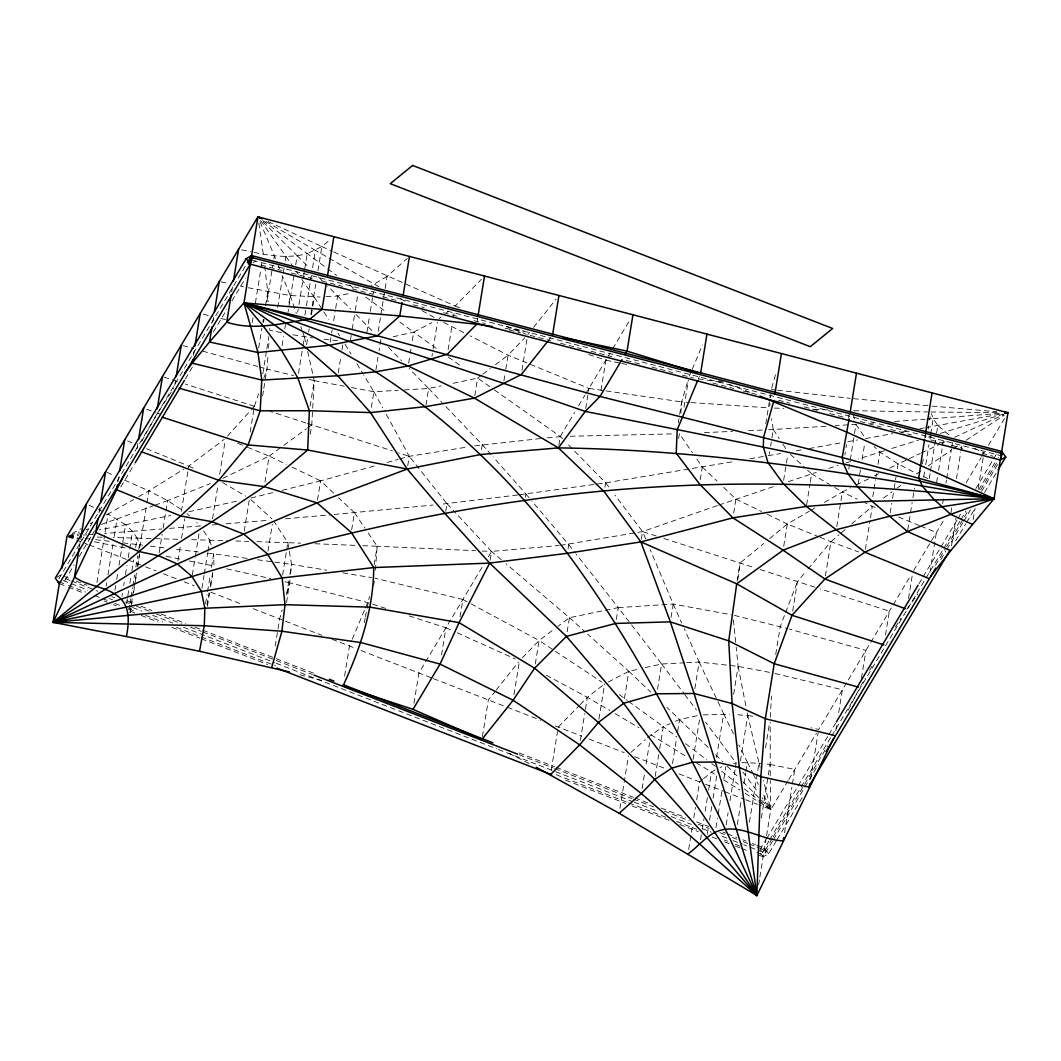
<?xml version="1.0" encoding="UTF-8"?>
<svg xmlns="http://www.w3.org/2000/svg" width="1061" height="1061" viewBox="0 0 1061 1061"><rect width="100%" height="100%" fill="white"/><g stroke="black" fill="none" stroke-linecap="round" stroke-linejoin="round"><path stroke-width="0.75" stroke-dasharray="5 3.75" d="M770.233 775.724L770.193 722.262M770.299 717.369L771.466 695.989M310.223 434.294L311.762 424.838L314.255 380.647L307.226 349.467M680.883 413.034L681.679 401.894L687.913 380.541M263.818 388.432L266.961 369.029L268.048 354.533M268.526 348.088L269.123 340.037M375.395 570.181L377.172 546.243L367.438 531.853M286.589 602.476L290.223 578.192M290.661 573.59L291.536 564.372L287.876 542.675L274.52 522.198M769.729 406.39L770.021 403.313M770.591 397.185L770.883 394.108M139.548 554.147L137.744 567.025M737.833 579.293L740.074 563.046L763.695 543.511M79.442 546.587L80.424 540.5M98.965 512.755L99.946 506.681M96.962 582.462L104.615 535.288M105.119 532.251L108.076 513.975L133.593 499.532M117.877 481.919L118.646 477.238M106.18 586.043L106.697 582.847M107.997 574.85L112.93 544.492M114.217 536.495L117.081 518.922L153.58 505.699M137.094 448.564L138.063 442.57M114.959 590.248L115.715 585.566M116.723 579.333L117.744 573.099M119.004 565.301L122.546 543.457M122.797 541.906L125.583 524.744L108.076 513.975L105.516 515.381M121.949 596.348L122.453 593.245M123.713 585.5L124.217 582.409M125.477 574.664L126.975 565.367M128.235 557.622L132.506 531.296L125.583 524.744L99.23 529.956M126.577 603.537L127.585 597.303M127.837 595.751L128.845 589.518M129.853 583.298L130.861 577.065M131.882 570.831L133.646 559.943M135.662 547.489L137.187 538.139L132.506 531.296L104.668 533.444M128.885 609.982L129.654 605.208M129.919 603.629L130.689 598.855M130.954 597.263L132.492 587.728M132.758 586.136L134.561 575.009M135.848 567.051L137.651 555.924M138.686 549.558L139.468 544.797L137.187 538.139L113.262 537.529M139.787 547.025L146.445 506.031M146.935 503.007L148.911 490.858L183.778 469.148M129.933 612.82L130.914 606.773M131.405 603.749L132.386 597.701M132.625 596.189L136.803 570.5M137.532 565.964L139.495 553.882M130.397 612.356L131.126 607.834M131.378 606.322L132.36 600.274M133.58 592.714L134.561 586.667M135.291 582.144L136.763 573.073M174.733 385.461L175.463 380.979M159.177 552.688L162.161 534.32M163.155 528.192L167.625 500.62L210.25 483.67M193.42 355.395L194.163 350.74M181.418 511.296L188.752 466.044L224.229 439.347M212.704 322.332L213.685 316.271M177.903 560.792L180.516 544.664M181.564 538.219L184.707 518.869M231.696 291.788L232.677 285.701M192.306 574.969L195.131 557.569M195.383 555.991L198.977 533.855M212.532 518.749L218.049 484.718M219.707 474.307L225.29 439.851M201.935 588.285L204.017 575.447M204.282 573.842L207.664 552.98M207.929 551.375L209.746 540.155L202.638 529.492M205.582 603.709L207.054 594.651M207.545 591.627L210.25 574.996M211.471 567.436L213.685 553.842L212.691 550.42M252.226 322.597L253.208 316.523M255.422 302.849L260.847 269.428M261.086 267.916L261.828 263.353M207.001 604.982L208.937 593.046M207.425 606.335L209.601 592.9M210.582 586.932L212.757 573.497M258.672 347.968L261.868 328.3M262.849 322.252L263.34 319.228M265.542 305.608L267.743 292L264.786 266.828M263.513 322.597L264.03 319.414M266.868 301.908L272.796 265.316M273.831 258.95L274.348 255.767L259.693 221.033M250.184 432.052L254.361 406.31L258.566 393.883M262.783 373.843L266.563 350.554M266.815 349.003L268.831 336.576M262.611 395.886L263.579 389.917M277.664 307.451L284.189 267.253M285.184 261.072L285.939 256.43L260.555 220.582M244.229 531.11L249.534 498.378L271.855 518.842M282.08 345.581L283.552 336.483M284.786 328.897L285.528 324.348M288.963 303.114L290.197 295.528L282.266 275.648M287.995 312.411L288.499 309.348M288.99 306.284L294.202 274.123M295.701 264.932L297.186 255.741L261.205 220.104M264.958 482.052L269.162 456.084L279.812 448.272M297.703 312.252L298.207 309.162M298.963 304.534L303.459 276.775M303.711 275.237L304.467 270.608M304.706 269.056L307.213 253.632L321.854 246.55L330.846 239.163M304.905 315.25L306.178 307.332M306.443 305.754L311.311 275.688M312.597 267.77L315.422 250.369L263.168 219.906M267.969 551.15L272.345 524.174M298.499 373.419L302.756 347.186M302.995 345.727L304.414 336.987L302.385 331.059M310.846 314.427L315.74 284.255M317.942 270.688L321.854 246.55L268.101 221.59M306.616 344.679L307.889 336.801M308.658 332.066L309.175 328.91M311.47 314.706L314.281 297.345L301.881 279.454M282.624 575.009L286.443 551.495M286.682 550.022L287.876 542.675L300.634 543.179M310.104 406.217L314.255 380.647L308.34 379.188M275.184 646.149L279.613 618.908L282.16 609.876M286.629 594.598L289.428 577.33M289.905 574.452L291.536 564.372L326.761 570.208M330.183 342.159L330.926 337.544M331.669 332.929L332.173 329.865M333.671 320.634L335.157 311.417M335.661 308.34L337.65 296.046L327.544 285.966M317.478 500.116L320.608 480.872L376.005 465.527M338.247 372.888L341.032 355.714M341.96 349.984L342.889 344.255M350.422 340.17L351.191 335.462M352.212 329.202L355.011 311.947M355.263 310.382L357.796 294.706M366.934 332.265L369.599 315.82M370.329 311.337L373.472 291.908M378.193 331.337L380.607 316.47M380.846 314.984L383.498 298.618M383.737 297.133L387.106 276.324L407.212 258.446M375.859 370.196L377.955 357.278M380.833 339.533L379.002 350.833M371.337 407.384L373.883 391.721L363.711 374.944M351.655 529.916L354.454 512.675L338.578 497.768M344.6 676.043L349.467 646.03L351.735 640.605M364.414 622.608L365.103 618.311M365.342 616.892L369.44 596.481M374.148 564.903L377.172 546.243L475.673 550.712M408.657 363.167L410.023 354.706M410.249 353.3L410.939 349.069M412.305 340.608L413.684 332.159L431.854 322.624M373.631 585.42L374.334 581.07M407.703 465.859L409.254 456.31L384.201 410.554M431.946 356.217L432.411 353.393M433.087 349.149L437.45 322.279M425.965 405.116L428.657 388.498L409.095 368.472M448.127 349.666L452.265 324.082M453.246 318.061L453.975 313.552M413.989 703.297L418.896 672.979L484.386 563.444M445.753 511.375L446.999 503.696L409.254 456.31L398.591 452.875M477.185 321.218L477.662 318.207M474.824 395.62L477.662 378.087L481.469 375.223M441.535 655.008L445.952 627.727L406.801 615.168M481.469 449.599L482.264 444.678L443.18 403.724M460.036 616.839L462.861 599.452L374.812 578.165M503.922 380.753L505.301 372.225M505.765 369.387L508.06 355.183L524.771 337.836M490.142 560.181L491.561 551.428L458.14 515.633M521.946 370.316L527.251 337.623M482.423 736.546L488.352 699.942L495.155 691.387M525.394 497.185L525.911 493.962L493.179 456.999M514.001 694.623L519.253 662.236M558.868 445.05L560.261 436.482L574.611 412.45M535.288 664.027L539.094 640.486L554.266 629.093M585.712 408.551L588.974 388.432L508.06 355.183L470.063 335.833M568.033 548.948L568.736 544.611L531.747 500.872M600.977 390.382L605.871 360.13L586.335 353.804M567.171 631.706L569.439 617.701L506.163 563.855M551.256 770.14L557.516 731.506M604.929 487.264L605.645 482.848L565.937 442.278M580.394 740.392L584.73 713.642M585.447 709.186L587.37 697.302L603.563 684.756M598.921 719.239L604.637 683.921M616.335 619.465L618.258 607.595L576.348 554.306M641.321 539.333L642.568 531.601L614.876 495.036M624.425 698.496L628.828 671.281L587.714 634.186M678.297 422.848L678.974 418.657M679.65 414.466L681.679 401.894L689.531 402.437M678.589 438.591L679.372 433.737L692.462 452.742M684.013 407.106L688.35 380.315M619.942 808.363L628.417 756.016M657.515 689.332L661.626 664L618.258 607.595L569.439 617.701L558.059 626.242M642.104 788.668L644.491 773.946M646.083 764.132L649.518 742.872M671.056 617.409L673.218 604.067L650.234 549.717M700.22 479.771L702.289 466.986L696.56 458.67M655.181 776.519L658.735 754.504M659.69 748.628L663.258 726.613L670.075 723.655M672.488 763.575L676.666 737.74M677.647 731.666L679.61 719.504L666.918 707.448M694.836 688.761L699.159 662.051L684.239 628.709M693.098 759.291L699.783 718.005M733.682 513.153L735.949 499.108L721.215 485.063M688.669 849.45L692.568 825.431M693.775 817.925L695.472 807.421M696.692 799.914L699.61 781.891L702.581 779.45M737.13 581.229L740.074 563.046M765.777 423.79L770.352 395.474M700.565 839.715L702.024 830.697M702.263 829.198L703.973 818.694M705.18 811.188L707.369 797.673M708.589 790.166L711.493 772.143L716.321 769.291M716.56 757.474L723.642 713.721L717.515 700.804M707.249 834.264L708.523 826.413M709.544 820.14L711.825 806.015M713.098 798.164L717.408 771.48M769.278 454.307L769.729 451.562M770.618 446.058L771.281 441.933M771.944 437.808L773.283 429.559L771.44 418.737M733.628 694.265L738.138 666.388L736.175 647.13M716.016 827.54L717.488 818.402M718.231 813.827L721.931 790.975M723.907 778.801L725.87 766.612M726.148 824.782L728.098 812.726M730.048 800.67L735.167 769.013M735.419 767.501L736.148 762.992L705.645 722.249M783.628 480.354L787.673 455.368M740.392 760.976L747.74 715.512L746.546 709.371M737.315 824.583L741.493 798.747M743.96 783.562L745.671 772.925M745.923 771.413L747.395 762.289L738.814 744.756M783.721 546.256L787.328 523.975L809.331 511.19M775.71 654.451L780.22 626.587L784.53 615.327M749.411 822.209L759 762.939L747.74 715.512L735.684 714.623M765.538 747.859L769.689 722.223M806.612 504.784L810.034 483.63M810.299 481.999L811.612 473.869L805.75 468.458M792.7 611.07L797.474 581.561L805.843 571.6M761.374 818.058L770.047 764.464L764.517 763.695M758.628 884.794L759.623 878.654M759.862 877.115L766.334 837.169M766.586 835.63L770.803 809.516L770.313 780.551M848.654 417.689L849.37 413.273M825.405 575.911L830.935 541.733L838.986 534.837M844.888 455.023L845.365 452.066M846.081 447.636L846.559 444.678M784.53 832.766L791.877 787.289M792.408 784.039L794.769 769.424L770.047 764.464M836.771 526.535L842.354 492.012L850.71 487.795M848.76 469.161L850.007 461.442M850.259 459.89L854.012 436.721M854.503 433.631L856.002 424.36L835.325 425.66M858.177 483.856L859.158 477.821M859.649 474.797L860.617 468.75M862.089 459.692L864.768 443.074M810.617 779.159L818.137 732.687M872.792 496.654L873.787 490.514M874.039 488.975L875.524 479.758M876.028 476.681L876.519 473.604M878.017 464.386L879.993 452.092L873.959 446.442M835.776 730.658L836.824 724.119M838.681 712.674L842.381 689.783L774.318 673.337M865.378 549.359L870.02 520.633M870.484 517.755L872.341 506.269L864.848 502.702M861.439 678.244L865.948 650.38L789.411 629.133M890.166 513.007L891.757 503.193M892.553 498.285L893.614 491.734M894.144 488.471L895.988 477.012M897.314 468.829L898.11 463.922L907.765 459.36M885.511 635.075L889.37 611.189L820.445 588.961M907.725 529.93L912.142 502.622M912.924 497.795L914.476 488.153M924.781 437.994L925.272 434.997M925.245 437.503L925.736 434.493M922.486 463.949L923.242 459.214M928.083 429.307L928.587 426.164M929.608 419.864L930.126 416.721M923.746 476.893L924.993 469.227M925.736 464.625L928.959 444.705M929.953 438.564L930.444 435.501M930.696 433.962L933.176 418.631L931.452 413.657M908.521 598.391L912.553 573.537M929.237 478.71L930.232 472.622M930.47 471.111L935.63 439.174M936.624 433.087L937.844 425.488L933.176 418.631L926.744 419.108M936.598 482.53L937.592 476.402M938.587 470.288L942.049 448.869M942.539 445.806L943.534 439.692M929.86 572.754L936.359 532.542L921.81 526.574M942.645 503.604L943.401 498.909M945.935 483.259L946.439 480.129M946.691 478.564L951.505 448.83M951.757 447.265L952.513 442.57M950.961 512.742L952.274 504.612M956.478 478.591L960.682 452.57M960.948 450.952L961.743 446.071M951.518 545.831L955.934 518.524M973.202 519.492L975.046 508.113M978.189 488.604L983.189 457.715M210.383 585.181L212.77 572.423M385.727 608.391L367.663 602.595L289.786 582.807L286.39 594.836M771.732 388.021L775.949 373.048M263.818 378.353L266.961 369.029L293.565 375.567M785.617 612.515L797.474 581.561M689.371 376.138L691.639 370.727M692.21 369.374L702.409 344.997M698.284 379.069L699.424 376.363M352.305 639.239L364.812 609.385M365.382 608.019L367.663 602.595M58.912 578.762L246.563 264.096M776.267 840.975L768.615 853.773L763.151 856.824L761.519 854.423L768.787 841.121M756.825 845.232L764.543 848.23L766.175 850.63L763.151 856.824L756.97 854.437M848.15 710.22L859.927 687.541M141.683 441.363L156.192 415.262L173.739 388.127M860.683 686.202L865.179 678.218M869.675 670.22L871.917 666.228M64.801 580.592L74.124 564.982M79.217 556.455L94.495 530.898M120.808 486.88L134.376 464.161M185.29 378.963L192.93 366.191M213.301 332.106L226.882 309.388M231.974 300.873L245.542 278.154M488.365 556.773L491.561 551.428L559.094 545.46M578.603 405.779L584.982 395.103M585.778 393.764L610.102 353.061M612.635 348.817L629.558 320.502M788.031 780.697L770.803 809.516L758.947 804.914M788.787 779.45L816.413 733.217M846.598 682.753L818.654 729.477L811.081 727.846M848.283 679.929L911.12 574.783M913.64 570.579L943.985 519.771M966.067 482.821L980.987 457.835M981.743 456.588L985.47 450.328M988.467 445.315L1004.953 417.729M759.928 849.861L765.883 839.901M766.732 838.482L827.925 736.082M828.774 734.663L835.577 723.284M918.879 583.895L922.274 578.205M923.123 576.786L940.126 548.338M940.974 546.919L957.128 519.903M957.977 518.471L961.372 512.781M975.828 488.604L992.831 460.156M993.68 458.737L996.226 454.466L998.666 457.795M769.636 839.689L800.246 788.495M801.095 787.076L830.843 737.289M831.691 735.87L925.192 579.425M926.041 577.993L943.043 549.558M943.892 548.126L960.046 521.11M960.895 519.691L965.987 511.15M978.746 489.824L995.735 461.376M772.368 838.309L763.867 852.527L743.801 844.742M773.217 836.89L827.62 745.856M935.563 565.234L945.762 548.166M946.611 546.747L963.613 518.298M964.462 516.879L967.857 511.19M980.603 489.85L997.605 461.402M772.501 841.187L763.151 856.824L759.888 852.394M773.35 839.768L818.402 764.384M940.802 559.571L945.895 551.044M946.744 549.625L962.897 522.596M963.746 521.176L970.55 509.797M981.597 491.309L997.751 464.28M777.116 839.556L802.607 796.877M955.616 540.871L965.815 523.802M966.664 522.383L975.165 508.166M984.515 492.516L996.412 472.609M895.338 627.091L901.054 618.178M906.77 609.266L917.845 593.881M527.715 334.785L529.664 332.332M533.564 327.411L556.017 299.202M548.59 340.236L550.54 337.783M496.137 690.154L518.511 662.051M807.925 569.12L830.935 541.733L858.707 551.999M227.598 436.071L250.237 410.886M251.271 409.745L254.361 406.31L257.226 407.238M522.423 657.78L539.094 640.486L554.121 650.433M333.711 251.961L455.196 306.019L481.362 279.282M558.232 727.05L579.041 705.804M580.088 704.743L587.37 697.302L609.85 710.538M630.897 752.408L645.3 739.61M647.515 737.647L663.258 726.613L676.918 737.05M841.28 532.874L845.882 528.935M851.638 524.001L872.341 506.269L875.259 507.463M769.61 538.63L787.328 523.975L818.668 536.747M703.576 778.641L711.493 772.143L716.891 775.538M438.989 318.605L441.151 316.934M446.548 312.73L448.71 311.059M482.728 374.268L490.328 368.538M495.394 364.732L508.06 355.183M283.804 445.341L306.43 428.75M307.77 427.769L311.762 424.838M883.468 498.126L892.115 491.8M897.049 488.179L900.762 485.461M920.603 471.124L916.81 473.697L898.11 463.922L879.993 452.092L858.243 459.015M928.176 465.978L950.895 450.54M953.428 448.83L959.741 444.532M966.067 440.315L1004.144 415.222M387.106 276.324L370.594 286.218M810.71 510.394L814.835 507.994M824.463 502.397L842.354 492.012L857.341 499.134M138.699 496.641L148.911 490.858L167.625 500.62L183.487 510.951M252.995 262.651L255.728 261.112M56.631 577.343L60.729 575.049M760.445 850.524L764.543 848.23L768.615 853.773M72.148 533.55L81.127 528.657M90.105 523.763L92.678 522.37M608.271 682.024L628.828 671.281L639.756 668.854M856.293 484.983L868.84 478.67M874.41 475.858L878.588 473.75M889.741 468.126L898.11 463.922M222.969 478.272L269.162 456.084L286.311 464.347M909.144 458.71L920.179 453.498M921.558 452.848L939.476 444.387M942.234 443.074L944.993 441.774M954.635 437.238L1003.852 414.599M675.525 721.281L679.61 719.504L698.96 715.339M719.968 767.527L722.024 766.718M154.986 505.195L167.625 500.62M70.132 535.248L79.522 531.985M85.782 529.81L88.912 528.723M101.432 524.359L117.081 518.922M717.276 505.606L642.568 531.601L560.699 545.314M718.827 505.063L776.692 485.514M788.336 481.628L816.28 472.384M828.707 468.418L838.031 465.447M845.803 462.981L850.471 461.495M879.993 452.092L884.41 450.726M891.77 448.445L918.269 440.235M928.574 437.052L931.518 436.137M940.351 433.405L1003.215 414.161M387.093 462.45L398.167 459.386M399.758 458.949L409.254 456.31L468.577 446.853M251.019 498.007L274.706 492.171M282.107 490.354L320.608 480.872L334.348 493.789M393.154 336.761L413.684 332.159L439.015 350.342M645.221 667.634L661.626 664L685.074 662.78M188.938 511.72L239.972 500.474M325.966 296.695L337.65 296.046L351.854 292.969M404.321 389.931L428.657 388.498L440.912 385.899M453.166 383.3L477.662 378.087L493.153 389.029M254.043 252.372C271.43 256.139 289.786 258.407 307.213 253.632L326.377 267.863M733.642 763.509L736.148 762.992M125.583 524.744L170.715 515.5M68.474 536.057L81.657 533.444M925.789 427.663L1001.571 413.87M865.511 438.538L892.633 433.644M901.678 432.013L907.712 430.925M919.768 428.75L924.29 427.928M796.227 450.819L802.673 449.678M809.119 448.538L842.951 442.543M847.779 441.681L857.447 439.97M519.333 494.771L605.645 482.848L734.491 461.455M749.835 458.829L763.628 456.455M768.23 455.66L780.498 453.564M474.665 445.885L540.765 438.525M517.688 494.97L440.832 504.293M547.264 437.848L563.563 436.403M334.096 514.492L433.113 505.036M285.555 518.802L330.966 514.771M212.386 524.943L216.935 524.558M226.033 523.816L268.486 520.288M933.176 418.631L1000.165 413.326M132.506 531.296L161.763 528.988M169.468 528.378L200.264 525.951L196.63 522.569M68.647 536.216L78.474 535.46M83.381 535.076L86.657 534.824M88.302 534.704L93.209 534.32M870.471 423.286L873.694 423.047M894.582 421.496L925.139 419.228M768.588 429.771L827.368 426.164M618.258 607.595L673.218 604.067L731.414 614.757M741.772 762.634L761.758 763.323M351.523 387.57L373.883 391.721L398.233 390.289M703.178 714.889L729.663 714.172M248.075 287.73L290.197 295.528L320.13 297.027M686.639 662.701L699.159 662.051L738.138 666.388L769.848 672.409M762.328 430.05L746.679 430.753M704.424 432.623L732.594 431.376M570.181 436.257L674.411 433.856M930.882 412L999.926 412.636M853.694 410.726L927.593 411.947M68.607 536.375L76.578 536.587M97.307 537.118L102.095 537.237M137.187 538.139L153.673 538.603M155.33 538.643L180.065 539.333M191.603 539.651L227.651 540.725M235.794 540.991L248.804 541.415M256.948 541.667L287.876 542.675M774.344 408.074L783.854 408.405M813.986 409.413L828.27 409.891M314.984 543.749L354.851 545.354M362.822 545.672L377.172 546.243M482.026 551.004L491.561 551.428L501.296 559.717M691.109 402.543L769.583 407.915M931.969 406.084L996.637 411.721M853.389 398.671L928.72 405.793M771.307 389.52L775.949 390.037M777.501 390.209L850.206 398.339M292.889 334.785L312.531 337.902M323.884 339.188L338.486 340.846M68.514 536.521L77.572 537.569M85.119 538.457L89.654 538.988M95.689 539.691L110.782 541.442M122.864 542.861L142.559 545.168M150.291 546.11L165.755 547.993M176.577 549.319L198.221 551.959M207.492 553.086L247.744 558.444M257.478 559.757L291.536 564.372M505.116 328.393L524.068 331.165M698.324 378.883L722.13 382.345M588.974 388.432L604.425 390.673M605.964 390.899L681.679 401.894M747.74 715.512L756.161 716.825M342.783 572.86L371.602 577.635M314.255 380.647L344.069 386.177M281.364 332.57L269.839 330.369L269.666 327.173M68.527 536.641L85.251 539.969M94.376 541.786L126.299 548.139M241.683 249.865L250.953 251.749M166.192 556.229L181.603 559.399M189.309 560.977L213.964 566.043L213.685 553.842M605.871 360.13L620.234 363.141M621.826 363.472L626.613 364.48M220.834 281.815L228.407 283.459M240.515 286.085L243.539 286.749M226.603 568.829L270.834 578.616M285.051 581.76L289.786 582.807M203.38 314.242L212.876 316.549M220.781 318.472L225.529 319.613M734.384 615.393L787.872 628.709M252.571 260.29L1001 455.713M260.86 265.011L281.695 270.462M291.311 272.969L312.146 278.406M321.762 280.913L342.597 286.364M352.212 288.871L373.034 294.308M382.663 296.828L398.684 301.006M413.1 304.772L424.32 307.703M443.551 312.73L459.585 316.907M474.002 320.674L485.222 323.605M509.267 329.878L520.487 332.809M530.102 335.316L550.938 340.767M560.553 343.273L581.388 348.711M591.004 351.218L611.839 356.668M626.255 360.435L642.276 364.613M651.905 367.119L672.727 372.57M682.342 375.077L693.562 378.008M712.793 383.021L733.628 388.472M743.244 390.978L759.278 395.169M778.509 400.183L789.729 403.114M804.145 406.88L820.18 411.071M829.795 413.578L845.816 417.755M860.246 421.522L881.081 426.973M890.696 429.48L911.532 434.917M930.762 439.944L941.969 442.875M951.598 445.381L962.804 448.312M982.035 453.326L993.255 456.257M299.945 674.743L323.685 680.99M182.797 345.594L193.513 348.578M202.691 351.138L257.783 366.469M259.322 366.894L266.961 369.029M254.361 406.31L185.436 384.069M306.019 422.994L270.144 411.403M307.451 423.458L392.49 450.912M656.282 536.017L642.568 531.601L645.764 539.147M663.894 538.484L754.424 567.675M760.167 569.518L817.381 587.98M163.991 377.146L177.784 381.589M146.577 409.201L155.357 412.437M156.816 412.981L159.734 414.055M718.841 380.567L723.416 382.292M729.517 384.586L735.605 386.894M737.13 387.464L750.843 392.65M68.488 536.919L80.357 541.521M84.814 543.259L87.784 544.412M89.27 544.983L126.365 559.399M127.85 559.969L144.15 566.295M145.636 566.879L155.98 570.884M163.367 573.762L178.142 579.505M184.057 581.799L194.402 585.818M210.648 592.118L242.929 604.664M253.194 608.656L283.977 620.605M285.436 621.162L321.815 635.3M332 639.252L355.249 648.271M361.032 650.526L431.92 678.032M433.365 678.602L505.818 706.719M507.277 707.276L540.765 720.273M555.327 725.923L581.72 736.162M589.054 739L624.279 752.673M634.597 756.665L667.104 769.278M678.921 773.867L699.61 781.891M705.538 784.198L723.337 791.095M724.822 791.678L744.106 799.158M745.591 799.729L757.461 804.331M63.806 576.242L69.986 578.643M76.167 581.043L86.962 585.234M127.095 600.805L133.262 603.205M140.98 606.202L151.789 610.393M161.047 613.987L185.741 623.576M195.012 627.17L201.179 629.571M202.717 630.168L315.396 673.894M519.134 752.978L554.638 766.758M556.176 767.355L633.351 797.302M634.889 797.912L648.788 803.296M661.136 808.084L685.83 817.673M696.626 821.864L708.973 826.665M722.873 832.049L725.949 833.256M727.501 833.853L736.758 837.447M742.939 839.835L746.016 841.041M752.196 843.442L755.286 844.636M65.437 578.656L70.066 580.447M71.617 581.057L97.851 591.229M111.75 596.627L114.827 597.82M125.636 602.025L128.726 603.218M136.445 606.216L150.33 611.6M156.511 614.001L181.206 623.589M190.463 627.184L201.258 631.375M202.81 631.971L312.398 674.504M519.214 754.782L553.179 767.965M554.717 768.562L631.892 798.509M633.43 799.119L653.496 806.904M664.305 811.095L689 820.683M698.257 824.278L709.066 828.469M719.862 832.66L726.042 835.06M732.209 837.461L736.851 839.251M743.018 841.652L747.647 843.442M749.199 844.039L755.366 846.439M756.904 847.036L766.175 850.63M63.13 580.553L87.824 590.141M109.442 598.523L112.519 599.73M132.585 607.515L141.856 611.109M152.651 615.3L172.718 623.086M183.526 627.276L274.587 662.634M276.139 663.231L496.853 748.894M498.391 749.49L632.674 801.612M634.213 802.209L657.369 811.201M671.255 816.585L691.321 824.37M702.13 828.575L711.387 832.169M722.196 836.36L726.825 838.15M732.992 840.551L742.262 844.145M59.244 581.839L66.962 584.836M68.514 585.447L85.49 592.025M94.747 595.619L100.914 598.019M102.466 598.616L108.633 601.017M114.813 603.417L120.981 605.804M128.699 608.802L134.88 611.202M145.675 615.393L162.665 621.985M176.55 627.369L199.707 636.361M201.245 636.958L275.329 665.711M556.243 774.742L627.237 802.302M628.788 802.898L665.831 817.275M676.626 821.479L696.692 829.264M724.477 840.047L727.567 841.24M735.286 844.238L739.915 846.041M756.891 852.633L761.519 854.423M59.336 583.656L67.055 586.653M68.594 587.25L84.031 593.232M104.097 601.03L107.174 602.224M113.355 604.624L116.445 605.818M130.331 611.216L134.959 613.006M141.14 615.407L158.116 621.998M172.001 627.383L199.786 638.165M201.325 638.762L267.704 664.531M565.593 780.153L625.778 803.509M631.958 805.909L669 820.286M679.796 824.477L698.324 831.665M712.21 837.063L716.851 838.853M724.557 841.85L729.199 843.654M735.366 846.041L739.994 847.845M741.546 848.442L747.713 850.842M455.196 306.019L459.731 307.823M506.561 326.39L526.203 334.175M820.034 537.304L830.935 541.733M237.81 443.339L244.627 446.111M247.346 447.225L269.162 456.084M898.534 517.025L920.351 525.977M127.625 440.991L132.002 442.782M146.551 448.75L187.306 465.447M106.962 472.357L113.726 475.341M124.548 480.116L148.911 490.858M923.574 476.681L927.632 478.484M445.952 627.727L451.615 630.274M457.264 632.82L515.235 658.921M321.854 246.55L332.226 251.285M974.475 448.458L983.971 452.835M89.071 505.235L94.495 507.728M98.567 509.612L102.652 511.482M188.752 466.044L196.258 469.612M292.027 467.105L320.608 480.872M735.949 499.108L761.639 511.548M767.342 514.306L787.328 523.975M443.75 322.425L464.214 332.849M509.108 753.31L531.972 765.047M462.861 599.452L469.665 603.125M471.018 603.855L539.094 640.486M546.349 675.273L587.37 697.302M379.002 286.815L315.422 250.369M400.554 298.751L406.297 301.934M422.106 310.701L436.469 318.658M222.624 482.543L245.688 496.11M811.612 473.869L829.543 484.453M834.662 487.476L842.354 492.012M615.141 713.655L638.947 727.687M650.844 734.689L686.692 756.825M696.334 762.779L711.493 772.143M723.629 779.795L739.809 789.981M745.193 793.376L755.976 800.166M758.681 801.864L770.803 809.516L763.429 780.405M555.487 651.348L601.905 682.117M949.025 434.957L937.844 425.488M494.439 389.944L560.261 436.482L564.797 441.111M448.339 357.04L461.668 366.602M619.292 694.597L627.29 700.419M628.616 701.387L663.258 726.613M365.859 297.107L385.992 311.868M399.838 322.014L413.684 332.159M327.65 268.804L336.589 275.449M349.374 284.932L354.48 288.725M262.863 220.542L307.213 253.632M685.618 743.681L706.745 759.809M711.706 763.602L715.432 766.44M721.533 771.148L738.35 784.251M744.358 788.92L757.581 799.225M758.787 800.153L770.803 809.516L762.766 793.283M569.439 617.701L584.279 631.096M790.511 454.4L804.583 467.384M186.961 513.551L189.375 515.805M628.828 671.281L650.751 692.104M702.289 466.986L717.011 481.044M679.61 719.504L709.849 749.132M715.658 754.835L722.634 761.665M297.186 255.741L309.547 268.062M318.539 277.014L323.035 281.497M727.236 766.201L737.289 776.188M742.886 781.745L770.803 809.516L762.143 797.885M337.65 296.046L350.607 309.096M356.005 314.52L374.361 333.008M388.445 347.318L401.496 360.674M428.657 388.498L442.066 402.543M446.999 503.696L455.912 513.245M482.264 444.678L490.991 454.532M525.911 493.962L530.779 499.718M568.736 544.611L575.407 553.086M605.645 482.848L610.261 488.949M661.626 664L683.841 693.35M684.796 694.637L696.387 709.955M742.886 772.037L758.297 792.713M285.939 256.43L293.022 266.656M296.563 271.775L298.34 274.335M354.454 512.675L364.997 528.259M856.002 424.36L864.715 437.357M314.281 297.345L328.817 319.374M337.902 333.141L339.719 335.886M773.283 429.559L779.238 438.631M782.965 444.307L786.678 449.97M345.05 344.188L350.979 353.976M356.92 363.764L362.862 373.552M373.883 391.721L382.716 407.862M747.395 762.289L752.514 772.62M753.244 774.092L758.376 784.424M723.642 713.721L733.536 733.96M699.159 662.051L716.838 699.371M673.218 604.067L681.653 622.913M274.348 255.767L275.475 258.605M278.314 265.701L279.441 268.539M290.197 295.528L296.284 313.3M300.86 326.616L301.868 329.586M853.044 414.108L855.02 420.952M209.746 540.155L211.391 545.858M759 762.939L760.1 767.315M304.414 336.987L306.165 344.785M738.138 666.388L746.241 707.846M258.831 223.089L263.314 254.242M733.403 619.836L736.016 645.526M139.468 544.797L139.72 547.821M267.743 292L268.274 301.589"/><path stroke-width="1.5" d="M536.256 767.249L619.147 813.27L756.878 895.55L760.87 776.705L765.326 718.735L774.212 663.735L792.01 615.287L824.901 579.014L864.914 552.224L907.46 531.534L950.696 514.36L994.038 498.723L1000.748 457.251M289.56 672.011L199.495 651.255L126.471 636.547C128.633 624.16 130.45 609.704 121.445 599.438C108.965 586.242 89.005 587.303 74.495 577.025L79.19 548.113M59.535 582.423L53.05 622.369L126.471 636.547M61.777 568.603L67.002 536.335L257.929 216.868L1007.95 412.702L1001 455.713M80.915 537.463L86.352 503.975M97.97 518.816L95.755 532.489L53.05 622.369L204.282 625.738L281.921 631.229L361.164 642.621L440.063 664.093L513.1 700.247L579.677 744.849L641.321 793.575L699.836 844.211L756.878 895.55L833.548 738.429M100.689 502.118L105.609 471.76M117.373 485.049L116.617 489.731L95.755 532.489L139.057 551.574L158.673 555.752L177.386 564.014L192.054 576.547L201.418 591.494L204.853 608.245L204.282 625.738L199.495 651.255M119.654 471.004L124.721 439.798M138.553 439.572L143.659 408.114M157.24 408.83L162.466 376.642M176.192 376.509L181.272 345.17M192.664 360.05L192.16 363.167L185.091 372.676M194.919 346.085L200.211 313.472M211.961 326.868L209.508 341.987L192.16 363.167L261.788 380.063L337.783 375.753L375.607 371.814L408.193 365.979L447.384 354.188L476.694 324.228L492.476 326.549M214.415 311.735L219.322 281.483M231.192 294.825L226.762 322.159L209.508 341.987L257.942 352.504L329.679 345.236L377.464 335.793L599.995 396.429L842.209 457.53L994.038 498.723L950.736 550.659L930.749 576.176M233.42 281.152L238.592 249.242M262.292 218.884L257.929 216.868L243.99 302.876L257.942 352.504L261.788 380.063L260.197 410.806L248.088 444.93L218.725 480.301L180.649 515.978L139.057 551.574L53.05 622.369L204.853 608.245L284.998 604.677L370.103 607.157L459.095 622.635L534.611 668.191L598.404 722.448L654.703 779.45L706.745 837.408L756.878 895.55L739.331 767.474L732.117 703.549L728.735 640.871L736.705 583.829L783.084 550.195L836.254 529.664L889.635 516.283L942.141 506.734L994.038 498.723L846.943 432.212L759.994 396.098M326.257 283.459L322.106 309.109L310.104 318.95C282.571 323.061 254.123 331.231 226.762 322.159L243.99 302.876L399.798 315.926L476.694 324.228M327.491 275.913L333.844 236.696M401.973 302.544L399.798 315.926L377.464 335.793L243.99 302.876L262.995 325.78L281.337 350.13L297.796 377.796L309.374 410.726L307.663 450.036L264.216 486.628L212.054 521.707L53.05 622.369L201.418 591.494L282.146 577.953L373.711 567.569L489.665 563.086L567.33 553.285L640.897 541.906L732.926 517.834L806.36 506.415L872.049 501.269L994.038 498.723C858.654 465.593 721.997 438.22 585.248 411.429C472.45 372.318 359.281 334.096 243.99 302.876L306.099 347.836L337.783 375.753L370.488 412.596L407.185 469.042L445.328 513.948L489.665 563.086L566.415 636.388L623.643 703.297L671.746 768.124L756.878 895.55L694.066 693.483L670.34 621.865L640.897 541.906L604.213 491.681L558.404 447.901L474.413 398.127L408.193 365.979L350.17 341.735L243.99 302.876C288.817 323.99 333.313 345.899 375.607 371.814C450.249 419.572 514.28 482.53 567.33 553.285C645.499 658.47 701.003 777.647 756.878 895.55M403.18 295.117L409.44 256.457M484.506 276.072L478.153 315.197M552.489 335.329L558.935 295.515M632.94 314.838L627.051 351.138L625.367 353.963M700.552 373.658L706.944 334.162M774.915 393.83L781.413 353.605M849.092 418.923L842.209 457.53L843.455 463.882L848.018 473.803L857.686 486.88L872.049 501.269L907.46 531.534L950.736 550.659M850.285 411.549L856.492 373.193M783.734 837.633L783.204 840.882C763.151 840.087 745.684 826.943 725.419 829.304C709.345 831.042 700.194 845.338 687.952 853.959M809.835 783.96L809.318 787.169L760.87 776.705L739.331 767.474L715.83 761.997L692.621 762.249L671.746 768.124L654.703 779.45L641.321 793.575L619.147 813.27M924.542 439.506L918.693 478.087L922.261 486.097L933.879 499.36L950.696 514.36L972.407 524.373M925.762 431.986L932.075 392.915M271.749 667.342L281.921 631.229L284.998 604.677L282.146 577.953L267.505 553.988L243.738 534.081L212.054 521.707L180.649 515.978L116.617 489.731L125.291 472.729M773.708 401.283L763.602 437.198L763.297 446.827L767.952 462.556L783.124 483.471L806.36 506.415L864.914 552.224L928.932 578.497M1005.762 456.959L1000.298 460.023L250.263 264.176L252.293 257.651L251.656 255.568L246.192 258.632L55.265 578.112L59.336 583.656L250.263 264.176L249.64 262.094L251.656 255.568L1001.69 451.416L1005.762 456.959L998.109 469.758M1000.881 454.028L1001.69 451.416L1002.313 453.498L1000.298 460.023M697.727 380.422L677.17 429.824L676.228 453.166L699.531 484.028L732.926 517.834L783.084 550.195L824.901 579.014L905.312 608.722M342.968 686.056C360.236 648.682 373.552 609.239 373.711 567.569L351.257 532.383L317.027 502.874L264.216 486.628L218.725 480.301L141.232 451.681M489.665 563.086L459.095 622.635L440.063 664.093L413.008 709.358L344.427 686.547M247.412 262.664L251.656 255.568L253.287 257.783M248.42 264.136L250.966 259.879M135.224 462.742L184.442 380.395M621.985 359.626L599.995 396.429L585.248 411.429L558.404 447.901L480.673 454.506L407.185 469.042L317.027 502.874L243.738 534.081L177.386 564.014L53.05 622.369C206.603 568.55 363.353 522.781 524.863 500.407C680.459 477.41 838.163 480.421 994.038 498.723C850.14 472.291 705.034 449.745 558.404 447.901M836.426 721.865L918.03 585.327M826.055 751.586L935.696 568.112M809.41 785.511L949.661 550.831M547.609 341.456L521.256 374.586L474.413 398.127L425.726 406.615L370.488 412.596L309.374 410.726L260.197 410.806L179.084 388.22M481.959 739.358L513.1 700.247L534.611 668.191L566.415 636.388L615.685 623.43L670.34 621.865L728.735 640.871L774.212 663.735L858.402 687.117M550.54 774.596L579.677 744.849L598.404 722.448L623.643 703.297L656.799 693.801L694.066 693.483L732.117 703.549L765.326 718.735L834.98 735.565M1004.767 413.286L1007.95 412.702L1004.714 412.424M1004.833 412.954L1007.95 412.702L1004.74 412.676M407.185 469.042L307.663 450.036L248.088 444.93L162.32 417.238M563.364 337.623L627.051 351.138L697.488 372.716M252.293 257.651L1002.313 453.498M883.919 644.916L792.01 615.287L736.705 583.829L640.897 541.906M329.281 679.292L333.923 681.082M343.18 684.677L492.888 742.793M313.937 675.101L517.675 754.185M276.961 668.125L551.693 774.755M413.008 709.358L480.527 738.735M257.929 216.868L260.542 218.394M246.192 258.632L250.263 264.176M57.705 581.242L59.336 583.656M412.636 165.45L390.276 183.672L810.299 346.695L832.66 328.472L412.636 165.45"/></g></svg>
